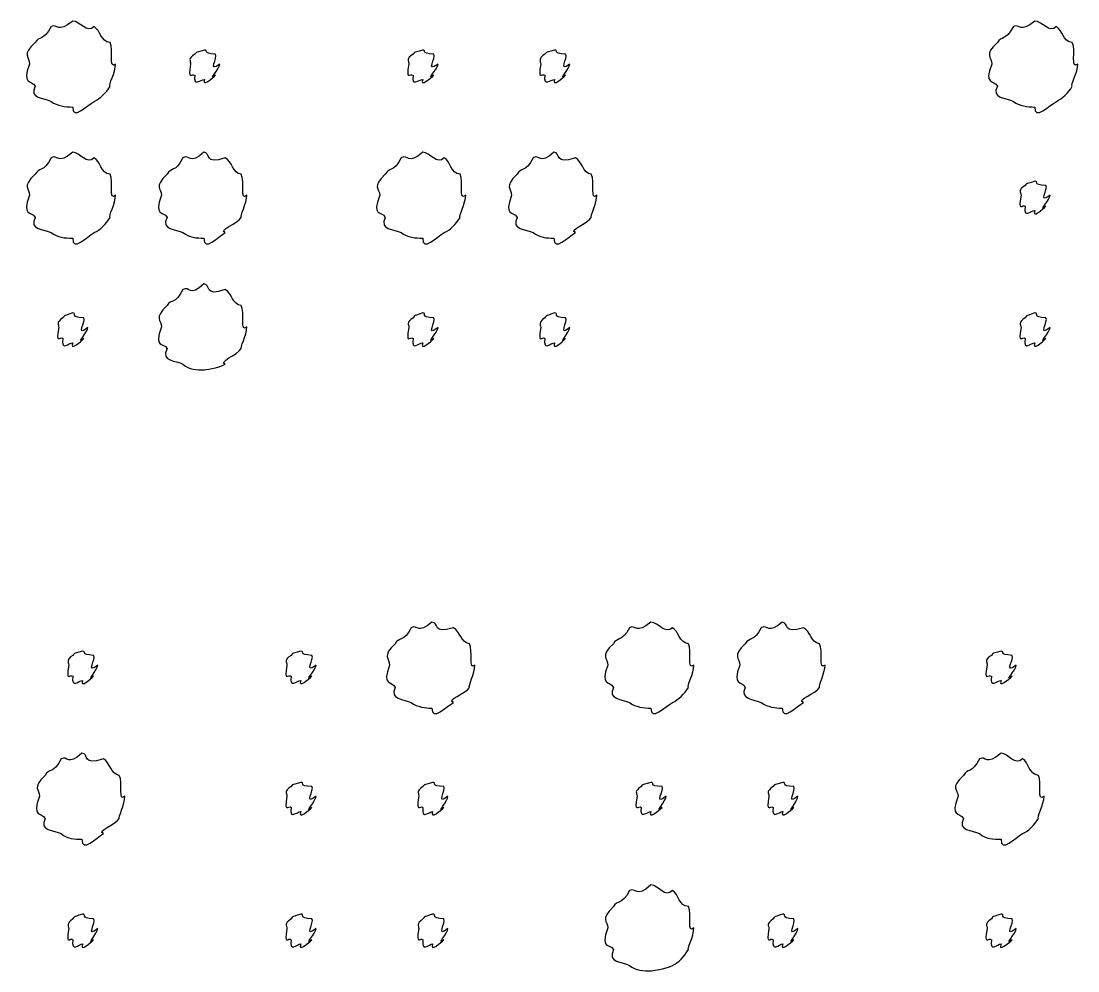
# Model space of a CAD drawing. Header units: millimetres. Extents: x -178 to -32, y 41 to 266.
# Drawn here: x -68.6 to -60.2, y 131.99 to 139.54 of the extents above; entities that cross this region are included whole.
import ezdxf

# ---------------------------------------------------------------- set-up
doc = ezdxf.new("R2010")
doc.units = ezdxf.units.MM
doc.layers.get('0').update_dxf_attribs({"linetype": 'CONTINUOUS'})

msp = doc.modelspace()

# ---------------------------------------------------------------- linework, layer by layer
at = {"color": 0}
for p, q in [((-68.193, 139.54), (-68.193, 139.54)), ((-60.5465, 139.54), (-60.5465, 139.54)), ((-67.146, 139.309), (-67.146, 139.309)), ((-65.411, 139.309), (-65.411, 139.309)), ((-64.3636, 139.309), (-64.3636, 139.309)), ((-68.193, 138.498), (-68.193, 138.498)), ((-67.1513, 138.498), (-67.1513, 138.498)), ((-65.411, 138.498), (-65.411, 138.498)), ((-64.3692, 138.498), (-64.3692, 138.498)), ((-60.5465, 138.267), (-60.5465, 138.267)), ((-67.1513, 137.451), (-67.1513, 137.451)), ((-68.193, 137.22), (-68.193, 137.22)), ((-65.411, 137.22), (-65.411, 137.22)), ((-64.3636, 137.22), (-64.3636, 137.22)), ((-60.5465, 137.22), (-60.5465, 137.22)), ((-65.338, 134.761), (-65.338, 134.761)), ((-63.5974, 134.761), (-63.5974, 134.761)), ((-62.5556, 134.761), (-62.5556, 134.761)), ((-68.1147, 134.53), (-68.1147, 134.53)), ((-66.3797, 134.53), (-66.3797, 134.53)), ((-60.815, 134.53), (-60.815, 134.53)), ((-68.12, 133.719), (-68.12, 133.719)), ((-60.815, 133.719), (-60.815, 133.719)), ((-66.3797, 133.488), (-66.3797, 133.488)), ((-65.3323, 133.488), (-65.3323, 133.488)), ((-63.5974, 133.488), (-63.5974, 133.488)), ((-62.55, 133.488), (-62.55, 133.488)), ((-63.5974, 132.672), (-63.5974, 132.672)), ((-68.1147, 132.441), (-68.1147, 132.441)), ((-66.3797, 132.441), (-66.3797, 132.441)), ((-65.3323, 132.441), (-65.3323, 132.441)), ((-62.55, 132.441), (-62.55, 132.441)), ((-60.815, 132.441), (-60.815, 132.441))]:
    msp.add_line(p, q, dxfattribs=at)
for points in [[(-68.3641, 139.496), (-68.4262, 139.38), (-68.4604, 139.424), (-68.4907, 139.369)], [(-68.193, 139.54), (-68.3158, 139.438), (-68.3091, 139.525), (-68.3641, 139.496)], [(-68.0223, 139.496), (-68.0801, 139.438), (-68.1337, 139.54), (-68.193, 139.54)], [(-67.8956, 139.369), (-67.9739, 139.38), (-67.97, 139.466), (-68.0223, 139.496)], [(-60.7173, 139.496), (-60.7794, 139.38), (-60.8136, 139.424), (-60.8439, 139.369)], [(-60.5465, 139.54), (-60.669, 139.438), (-60.6623, 139.525), (-60.7173, 139.496)], [(-60.3754, 139.496), (-60.4333, 139.438), (-60.4873, 139.54), (-60.5465, 139.54)], [(-60.2488, 139.369), (-60.3275, 139.38), (-60.3232, 139.466), (-60.3754, 139.496)], [(-68.4907, 139.369), (-68.6026, 139.27), (-68.5348, 139.256), (-68.5348, 139.198)], [(-67.8515, 139.198), (-67.9122, 139.151), (-67.8653, 139.314), (-67.8956, 139.369)], [(-60.8439, 139.369), (-60.9558, 139.27), (-60.888, 139.256), (-60.888, 139.198)], [(-60.2047, 139.198), (-60.2654, 139.151), (-60.2185, 139.314), (-60.2488, 139.369)], [(-67.2229, 139.276), (-67.2797, 139.24), (-67.256, 139.227), (-67.256, 139.198)], [(-67.146, 139.309), (-67.2356, 139.284), (-67.201, 139.297), (-67.2229, 139.276)], [(-67.0578, 139.276), (-67.1692, 139.284), (-67.1086, 139.309), (-67.146, 139.309)], [(-67.0246, 139.198), (-67.1251, 139.123), (-67.0355, 139.253), (-67.0578, 139.276)], [(-65.4879, 139.276), (-65.5486, 139.24), (-65.5211, 139.227), (-65.5211, 139.198)], [(-65.411, 139.309), (-65.5045, 139.284), (-65.466, 139.297), (-65.4879, 139.276)], [(-65.3228, 139.276), (-65.4385, 139.284), (-65.3736, 139.309), (-65.411, 139.309)], [(-65.2896, 139.198), (-65.3944, 139.123), (-65.3006, 139.253), (-65.3228, 139.276)], [(-64.4409, 139.276), (-64.4973, 139.24), (-64.4737, 139.227), (-64.4737, 139.198)], [(-64.3636, 139.309), (-64.4532, 139.284), (-64.4186, 139.297), (-64.4409, 139.276)], [(-64.2754, 139.276), (-64.3869, 139.284), (-64.3266, 139.309), (-64.3636, 139.309)], [(-64.2422, 139.198), (-64.3428, 139.123), (-64.2532, 139.253), (-64.2754, 139.276)], [(-68.5348, 139.198), (-68.6026, 139.03), (-68.5197, 139.077), (-68.4907, 139.022)], [(-67.8956, 139.022), (-67.9122, 139.03), (-67.8515, 139.135), (-67.8515, 139.198)], [(-67.256, 139.198), (-67.2797, 139.057), (-67.2451, 139.132), (-67.2229, 139.11)], [(-67.0578, 139.11), (-67.1251, 139.057), (-67.0246, 139.161), (-67.0246, 139.198)], [(-65.5211, 139.198), (-65.5486, 139.057), (-65.5101, 139.132), (-65.4879, 139.11)], [(-65.3228, 139.11), (-65.3944, 139.057), (-65.2896, 139.161), (-65.2896, 139.198)], [(-64.4737, 139.198), (-64.4973, 139.057), (-64.4627, 139.132), (-64.4409, 139.11)], [(-64.2754, 139.11), (-64.3428, 139.057), (-64.2422, 139.161), (-64.2422, 139.198)], [(-60.888, 139.198), (-60.9558, 139.03), (-60.8729, 139.077), (-60.8439, 139.022)], [(-60.2488, 139.022), (-60.2654, 139.03), (-60.2047, 139.135), (-60.2047, 139.198)], [(-67.2229, 139.11), (-67.2356, 139.012), (-67.1749, 139.077), (-67.146, 139.077)], [(-67.146, 139.077), (-67.1692, 139.012), (-67.0796, 139.088), (-67.0578, 139.11)], [(-65.4879, 139.11), (-65.5045, 139.012), (-65.4399, 139.077), (-65.411, 139.077)], [(-65.411, 139.077), (-65.4385, 139.012), (-65.3447, 139.088), (-65.3228, 139.11)], [(-64.4409, 139.11), (-64.4532, 139.012), (-64.3925, 139.077), (-64.3636, 139.077)], [(-64.3636, 139.077), (-64.3869, 139.012), (-64.2973, 139.088), (-64.2754, 139.11)], [(-68.4907, 139.022), (-68.5433, 138.924), (-68.4191, 138.93), (-68.3641, 138.901)], [(-68.0223, 138.901), (-67.9739, 138.924), (-67.9284, 138.97), (-67.8956, 139.022)], [(-60.8439, 139.022), (-60.8965, 138.924), (-60.7723, 138.93), (-60.7173, 138.901)], [(-60.3754, 138.901), (-60.3275, 138.924), (-60.282, 138.97), (-60.2488, 139.022)], [(-68.3641, 138.901), (-68.3158, 138.865), (-68.2512, 138.857), (-68.193, 138.857)], [(-68.193, 138.857), (-68.1986, 138.748), (-68.0773, 138.87), (-68.0223, 138.901)], [(-60.7173, 138.901), (-60.669, 138.865), (-60.6044, 138.857), (-60.5465, 138.857)], [(-60.5465, 138.857), (-60.5518, 138.748), (-60.4308, 138.87), (-60.3754, 138.901)], [(-68.193, 138.498), (-68.3158, 138.391), (-68.3091, 138.483), (-68.3641, 138.454)], [(-68.0223, 138.454), (-68.0801, 138.391), (-68.1337, 138.498), (-68.193, 138.498)], [(-67.1513, 138.498), (-67.2645, 138.391), (-67.2617, 138.483), (-67.3167, 138.454)], [(-66.9805, 138.454), (-67.1513, 138.391), (-67.092, 138.498), (-67.1513, 138.498)], [(-65.411, 138.498), (-65.5334, 138.391), (-65.5267, 138.483), (-65.5817, 138.454)], [(-65.2399, 138.454), (-65.2978, 138.391), (-65.3517, 138.498), (-65.411, 138.498)], [(-64.3692, 138.498), (-64.4821, 138.391), (-64.4793, 138.483), (-64.5343, 138.454)], [(-64.1981, 138.454), (-64.3692, 138.391), (-64.31, 138.498), (-64.3692, 138.498)], [(-68.3641, 138.454), (-68.4262, 138.333), (-68.4604, 138.38), (-68.4907, 138.322)], [(-67.8956, 138.322), (-67.9739, 138.333), (-67.97, 138.424), (-68.0223, 138.454)], [(-67.3167, 138.454), (-67.3746, 138.333), (-67.4134, 138.38), (-67.4433, 138.322)], [(-66.8539, 138.322), (-66.9226, 138.333), (-66.9255, 138.424), (-66.9805, 138.454)], [(-65.5817, 138.454), (-65.6438, 138.333), (-65.6784, 138.38), (-65.7084, 138.322)], [(-65.1133, 138.322), (-65.1919, 138.333), (-65.1877, 138.424), (-65.2399, 138.454)], [(-64.5343, 138.454), (-64.5922, 138.333), (-64.631, 138.38), (-64.6613, 138.322)], [(-64.0715, 138.322), (-64.1403, 138.333), (-64.1431, 138.424), (-64.1981, 138.454)], [(-68.4907, 138.322), (-68.6026, 138.219), (-68.5348, 138.212), (-68.5348, 138.157)], [(-67.8515, 138.157), (-67.9122, 138.102), (-67.8653, 138.267), (-67.8956, 138.322)], [(-67.4433, 138.322), (-67.5509, 138.219), (-67.4874, 138.212), (-67.4874, 138.157)], [(-66.8098, 138.157), (-66.8648, 138.102), (-66.8235, 138.267), (-66.8539, 138.322)], [(-65.7084, 138.322), (-65.8202, 138.219), (-65.7525, 138.212), (-65.7525, 138.157)], [(-65.0692, 138.157), (-65.1298, 138.102), (-65.0829, 138.267), (-65.1133, 138.322)], [(-64.6613, 138.322), (-64.7686, 138.219), (-64.7054, 138.212), (-64.7054, 138.157)], [(-64.0274, 138.157), (-64.0824, 138.102), (-64.0412, 138.267), (-64.0715, 138.322)], [(-60.6234, 138.234), (-60.6841, 138.193), (-60.6566, 138.186), (-60.6566, 138.157)], [(-60.5465, 138.267), (-60.64, 138.237), (-60.6016, 138.256), (-60.6234, 138.234)], [(-60.4584, 138.234), (-60.5741, 138.237), (-60.5092, 138.267), (-60.5465, 138.267)], [(-60.4252, 138.157), (-60.53, 138.075), (-60.4361, 138.212), (-60.4584, 138.234)], [(-68.5348, 138.157), (-68.6026, 137.983), (-68.5197, 138.035), (-68.4907, 137.98)], [(-67.8956, 137.98), (-67.9122, 137.983), (-67.8515, 138.093), (-67.8515, 138.157)], [(-67.4874, 138.157), (-67.5509, 137.983), (-67.4723, 138.035), (-67.4433, 137.98)], [(-66.8539, 137.98), (-66.8648, 137.983), (-66.8098, 138.093), (-66.8098, 138.157)], [(-65.7525, 138.157), (-65.8202, 137.983), (-65.7377, 138.035), (-65.7084, 137.98)], [(-65.1133, 137.98), (-65.1298, 137.983), (-65.0692, 138.093), (-65.0692, 138.157)], [(-64.7054, 138.157), (-64.7686, 137.983), (-64.6903, 138.035), (-64.6613, 137.98)], [(-64.0715, 137.98), (-64.0824, 137.983), (-64.0274, 138.093), (-64.0274, 138.157)], [(-60.6566, 138.157), (-60.6841, 138.009), (-60.6457, 138.091), (-60.6234, 138.068)], [(-60.4584, 138.068), (-60.53, 138.009), (-60.4252, 138.12), (-60.4252, 138.157)], [(-60.6234, 138.068), (-60.64, 137.965), (-60.5755, 138.035), (-60.5465, 138.035)], [(-60.5465, 138.035), (-60.5741, 137.965), (-60.4802, 138.047), (-60.4584, 138.068)], [(-68.4907, 137.98), (-68.5433, 137.877), (-68.4191, 137.888), (-68.3641, 137.859)], [(-68.0223, 137.859), (-67.9739, 137.877), (-67.9284, 137.928), (-67.8956, 137.98)], [(-67.4433, 137.98), (-67.4931, 137.877), (-67.3717, 137.888), (-67.3167, 137.859)], [(-66.9805, 137.859), (-67.0412, 137.877), (-66.8828, 137.928), (-66.8539, 137.98)], [(-65.7084, 137.98), (-65.761, 137.877), (-65.6368, 137.888), (-65.5817, 137.859)], [(-65.2399, 137.859), (-65.1919, 137.877), (-65.1464, 137.928), (-65.1133, 137.98)], [(-64.6613, 137.98), (-64.7107, 137.877), (-64.5897, 137.888), (-64.5343, 137.859)], [(-64.1981, 137.859), (-64.2588, 137.877), (-64.1004, 137.928), (-64.0715, 137.98)], [(-68.3641, 137.859), (-68.3158, 137.818), (-68.2512, 137.815), (-68.193, 137.815)], [(-68.193, 137.815), (-68.1986, 137.7), (-68.0773, 137.829), (-68.0223, 137.859)], [(-67.3167, 137.859), (-67.2645, 137.818), (-67.2066, 137.815), (-67.1513, 137.815)], [(-67.1513, 137.815), (-67.1513, 137.7), (-67.0355, 137.829), (-66.9805, 137.859)], [(-65.5817, 137.859), (-65.5334, 137.818), (-65.4689, 137.815), (-65.411, 137.815)], [(-65.411, 137.815), (-65.4163, 137.7), (-65.2953, 137.829), (-65.2399, 137.859)], [(-64.5343, 137.859), (-64.4821, 137.818), (-64.4243, 137.815), (-64.3692, 137.815)], [(-64.3692, 137.815), (-64.3692, 137.7), (-64.2532, 137.829), (-64.1981, 137.859)], [(-67.3167, 137.407), (-67.3746, 137.282), (-67.4134, 137.335), (-67.4433, 137.28)], [(-67.1513, 137.451), (-67.2645, 137.341), (-67.2617, 137.436), (-67.3167, 137.407)], [(-66.9805, 137.407), (-67.1513, 137.341), (-67.092, 137.451), (-67.1513, 137.451)], [(-66.8539, 137.28), (-66.9226, 137.282), (-66.9255, 137.377), (-66.9805, 137.407)], [(-67.4433, 137.28), (-67.5509, 137.171), (-67.4874, 137.167), (-67.4874, 137.109)], [(-66.8098, 137.109), (-66.8648, 137.054), (-66.8235, 137.225), (-66.8539, 137.28)], [(-68.2703, 137.181), (-68.3309, 137.138), (-68.3034, 137.133), (-68.3034, 137.104)], [(-68.193, 137.22), (-68.2868, 137.186), (-68.2484, 137.206), (-68.2703, 137.181)], [(-68.1048, 137.181), (-68.2209, 137.186), (-68.156, 137.22), (-68.193, 137.22)], [(-68.072, 137.104), (-68.1768, 137.021), (-68.0829, 137.159), (-68.1048, 137.181)], [(-65.4879, 137.181), (-65.5486, 137.138), (-65.5211, 137.133), (-65.5211, 137.104)], [(-65.411, 137.22), (-65.5045, 137.186), (-65.466, 137.206), (-65.4879, 137.181)], [(-65.3228, 137.181), (-65.4385, 137.186), (-65.3736, 137.22), (-65.411, 137.22)], [(-65.2896, 137.104), (-65.3944, 137.021), (-65.3006, 137.159), (-65.3228, 137.181)], [(-64.4409, 137.181), (-64.4973, 137.138), (-64.4737, 137.133), (-64.4737, 137.104)], [(-64.3636, 137.22), (-64.4532, 137.186), (-64.4186, 137.206), (-64.4409, 137.181)], [(-64.2754, 137.181), (-64.3869, 137.186), (-64.3266, 137.22), (-64.3636, 137.22)], [(-64.2422, 137.104), (-64.3428, 137.021), (-64.2532, 137.159), (-64.2754, 137.181)], [(-60.6234, 137.181), (-60.6841, 137.138), (-60.6566, 137.133), (-60.6566, 137.104)], [(-60.5465, 137.22), (-60.64, 137.186), (-60.6016, 137.206), (-60.6234, 137.181)], [(-60.4584, 137.181), (-60.5741, 137.186), (-60.5092, 137.22), (-60.5465, 137.22)], [(-60.4252, 137.104), (-60.53, 137.021), (-60.4361, 137.159), (-60.4584, 137.181)], [(-68.3034, 137.104), (-68.3309, 136.958), (-68.2925, 137.04), (-68.2703, 137.016)], [(-68.1048, 137.016), (-68.1768, 136.958), (-68.072, 137.071), (-68.072, 137.104)], [(-67.4874, 137.109), (-67.5509, 136.933), (-67.4723, 136.989), (-67.4433, 136.938)], [(-66.8539, 136.938), (-66.8648, 136.933), (-66.8098, 137.046), (-66.8098, 137.109)], [(-65.5211, 137.104), (-65.5486, 136.958), (-65.5101, 137.04), (-65.4879, 137.016)], [(-65.3228, 137.016), (-65.3944, 136.958), (-65.2896, 137.071), (-65.2896, 137.104)], [(-64.4737, 137.104), (-64.4973, 136.958), (-64.4627, 137.04), (-64.4409, 137.016)], [(-64.2754, 137.016), (-64.3428, 136.958), (-64.2422, 137.071), (-64.2422, 137.104)], [(-60.6566, 137.104), (-60.6841, 136.958), (-60.6457, 137.04), (-60.6234, 137.016)], [(-60.4584, 137.016), (-60.53, 136.958), (-60.4252, 137.071), (-60.4252, 137.104)], [(-68.2703, 137.016), (-68.2868, 136.911), (-68.2219, 136.983), (-68.193, 136.983)], [(-68.193, 136.983), (-68.2209, 136.911), (-68.127, 136.993), (-68.1048, 137.016)], [(-65.4879, 137.016), (-65.5045, 136.911), (-65.4399, 136.983), (-65.411, 136.983)], [(-65.411, 136.983), (-65.4385, 136.911), (-65.3447, 136.993), (-65.3228, 137.016)], [(-64.4409, 137.016), (-64.4532, 136.911), (-64.3925, 136.983), (-64.3636, 136.983)], [(-64.3636, 136.983), (-64.3869, 136.911), (-64.2973, 136.993), (-64.2754, 137.016)], [(-60.6234, 137.016), (-60.64, 136.911), (-60.5755, 136.983), (-60.5465, 136.983)], [(-60.5465, 136.983), (-60.5741, 136.911), (-60.4802, 136.993), (-60.4584, 137.016)], [(-67.4433, 136.938), (-67.4931, 136.829), (-67.3717, 136.845), (-67.3167, 136.812)], [(-66.9805, 136.812), (-67.0412, 136.829), (-66.8828, 136.886), (-66.8539, 136.938)], [(-67.3167, 136.812), (-67.2645, 136.768), (-67.2066, 136.768), (-67.1513, 136.768)], [(-67.1513, 136.768), (-67.1513, 136.768), (-67.0355, 136.781), (-66.9805, 136.812)], [(-65.5031, 134.717), (-65.5613, 134.601), (-65.5997, 134.645), (-65.6301, 134.59)], [(-65.338, 134.761), (-65.4509, 134.659), (-65.448, 134.746), (-65.5031, 134.717)], [(-65.1669, 134.717), (-65.338, 134.659), (-65.2787, 134.761), (-65.338, 134.761)], [(-65.0402, 134.59), (-65.109, 134.601), (-65.1118, 134.687), (-65.1669, 134.717)], [(-63.7681, 134.717), (-63.8302, 134.601), (-63.8648, 134.645), (-63.8951, 134.59)], [(-63.5974, 134.761), (-63.7201, 134.659), (-63.7131, 134.746), (-63.7681, 134.717)], [(-63.4266, 134.717), (-63.4845, 134.659), (-63.5381, 134.761), (-63.5974, 134.761)], [(-63.2996, 134.59), (-63.3783, 134.601), (-63.3741, 134.687), (-63.4266, 134.717)], [(-62.7211, 134.717), (-62.7789, 134.601), (-62.8174, 134.645), (-62.8477, 134.59)], [(-62.5556, 134.761), (-62.6685, 134.659), (-62.6657, 134.746), (-62.7211, 134.717)], [(-62.3849, 134.717), (-62.5556, 134.659), (-62.4963, 134.761), (-62.5556, 134.761)], [(-62.2579, 134.59), (-62.327, 134.601), (-62.3295, 134.687), (-62.3849, 134.717)], [(-65.6301, 134.59), (-65.7377, 134.491), (-65.6742, 134.477), (-65.6742, 134.419)], [(-64.9961, 134.419), (-65.0512, 134.372), (-65.0099, 134.535), (-65.0402, 134.59)], [(-63.8951, 134.59), (-64.0066, 134.491), (-63.9392, 134.477), (-63.9392, 134.419)], [(-63.2555, 134.419), (-63.3162, 134.372), (-63.2693, 134.535), (-63.2996, 134.59)], [(-62.8477, 134.59), (-62.9553, 134.491), (-62.8918, 134.477), (-62.8918, 134.419)], [(-62.2138, 134.419), (-62.2688, 134.372), (-62.2275, 134.535), (-62.2579, 134.59)], [(-68.1919, 134.497), (-68.2484, 134.461), (-68.2248, 134.448), (-68.2248, 134.419)], [(-68.1147, 134.53), (-68.2043, 134.505), (-68.1697, 134.519), (-68.1919, 134.497)], [(-68.0265, 134.497), (-68.138, 134.505), (-68.0773, 134.53), (-68.1147, 134.53)], [(-67.9933, 134.419), (-68.0939, 134.343), (-68.0043, 134.475), (-68.0265, 134.497)], [(-66.457, 134.497), (-66.5173, 134.461), (-66.4898, 134.448), (-66.4898, 134.419)], [(-66.3797, 134.53), (-66.4732, 134.505), (-66.4348, 134.519), (-66.457, 134.497)], [(-66.2915, 134.497), (-66.4072, 134.505), (-66.3423, 134.53), (-66.3797, 134.53)], [(-66.2584, 134.419), (-66.3631, 134.343), (-66.2693, 134.475), (-66.2915, 134.497)], [(-60.8923, 134.497), (-60.9529, 134.461), (-60.9254, 134.448), (-60.9254, 134.419)], [(-60.815, 134.53), (-60.9088, 134.505), (-60.8704, 134.519), (-60.8923, 134.497)], [(-60.7268, 134.497), (-60.8429, 134.505), (-60.778, 134.53), (-60.815, 134.53)], [(-60.694, 134.419), (-60.7988, 134.343), (-60.7049, 134.475), (-60.7268, 134.497)], [(-68.2248, 134.419), (-68.2484, 134.277), (-68.2138, 134.353), (-68.1919, 134.331)], [(-68.0265, 134.331), (-68.0939, 134.277), (-67.9933, 134.382), (-67.9933, 134.419)], [(-66.4898, 134.419), (-66.5173, 134.277), (-66.4789, 134.353), (-66.457, 134.331)], [(-66.2915, 134.331), (-66.3631, 134.277), (-66.2584, 134.382), (-66.2584, 134.419)], [(-65.6742, 134.419), (-65.7377, 134.251), (-65.659, 134.298), (-65.6301, 134.243)], [(-65.0402, 134.243), (-65.0512, 134.251), (-64.9961, 134.356), (-64.9961, 134.419)], [(-63.9392, 134.419), (-64.0066, 134.251), (-63.924, 134.298), (-63.8951, 134.243)], [(-63.2996, 134.243), (-63.3162, 134.251), (-63.2555, 134.356), (-63.2555, 134.419)], [(-62.8918, 134.419), (-62.9553, 134.251), (-62.8766, 134.298), (-62.8477, 134.243)], [(-62.2579, 134.243), (-62.2688, 134.251), (-62.2138, 134.356), (-62.2138, 134.419)], [(-60.9254, 134.419), (-60.9529, 134.277), (-60.9145, 134.353), (-60.8923, 134.331)], [(-60.7268, 134.331), (-60.7988, 134.277), (-60.694, 134.382), (-60.694, 134.419)], [(-68.1919, 134.331), (-68.2043, 134.233), (-68.1436, 134.298), (-68.1147, 134.298)], [(-68.1147, 134.298), (-68.138, 134.233), (-68.0484, 134.309), (-68.0265, 134.331)], [(-66.457, 134.331), (-66.4732, 134.233), (-66.4087, 134.298), (-66.3797, 134.298)], [(-66.3797, 134.298), (-66.4072, 134.233), (-66.3134, 134.309), (-66.2915, 134.331)], [(-60.8923, 134.331), (-60.9088, 134.233), (-60.8439, 134.298), (-60.815, 134.298)], [(-60.815, 134.298), (-60.8429, 134.233), (-60.749, 134.309), (-60.7268, 134.331)], [(-65.6301, 134.243), (-65.6795, 134.145), (-65.5585, 134.151), (-65.5031, 134.122)], [(-65.1669, 134.122), (-65.2276, 134.145), (-65.0692, 134.191), (-65.0402, 134.243)], [(-63.8951, 134.243), (-63.9473, 134.145), (-63.8235, 134.151), (-63.7681, 134.122)], [(-63.4266, 134.122), (-63.3783, 134.145), (-63.3328, 134.191), (-63.2996, 134.243)], [(-62.8477, 134.243), (-62.8975, 134.145), (-62.7761, 134.151), (-62.7211, 134.122)], [(-62.3849, 134.122), (-62.4452, 134.145), (-62.2868, 134.191), (-62.2579, 134.243)], [(-65.5031, 134.122), (-65.4509, 134.086), (-65.393, 134.078), (-65.338, 134.078)], [(-65.338, 134.078), (-65.338, 133.969), (-65.2223, 134.092), (-65.1669, 134.122)], [(-63.7681, 134.122), (-63.7201, 134.086), (-63.6552, 134.078), (-63.5974, 134.078)], [(-63.5974, 134.078), (-63.603, 133.969), (-63.4817, 134.092), (-63.4266, 134.122)], [(-62.7211, 134.122), (-62.6685, 134.086), (-62.6106, 134.078), (-62.5556, 134.078)], [(-62.5556, 134.078), (-62.5556, 133.969), (-62.4399, 134.092), (-62.3849, 134.122)], [(-68.12, 133.719), (-68.2332, 133.612), (-68.2304, 133.704), (-68.2854, 133.675)], [(-67.9492, 133.675), (-68.12, 133.612), (-68.0607, 133.719), (-68.12, 133.719)], [(-60.815, 133.719), (-60.9378, 133.612), (-60.9311, 133.704), (-60.9861, 133.675)], [(-60.6443, 133.675), (-60.7021, 133.612), (-60.7557, 133.719), (-60.815, 133.719)], [(-68.2854, 133.675), (-68.3433, 133.554), (-68.3821, 133.601), (-68.4124, 133.543)], [(-67.8226, 133.543), (-67.8914, 133.554), (-67.8942, 133.645), (-67.9492, 133.675)], [(-60.9861, 133.675), (-61.0482, 133.554), (-61.0824, 133.601), (-61.1128, 133.543)], [(-60.5176, 133.543), (-60.5959, 133.554), (-60.5921, 133.645), (-60.6443, 133.675)], [(-68.4124, 133.543), (-68.5197, 133.44), (-68.4565, 133.433), (-68.4565, 133.378)], [(-67.7785, 133.378), (-67.8335, 133.322), (-67.7923, 133.488), (-67.8226, 133.543)], [(-61.1128, 133.543), (-61.2246, 133.44), (-61.1569, 133.433), (-61.1569, 133.378)], [(-60.4735, 133.378), (-60.5342, 133.322), (-60.4873, 133.488), (-60.5176, 133.543)], [(-66.457, 133.455), (-66.5173, 133.413), (-66.4898, 133.406), (-66.4898, 133.378)], [(-66.3797, 133.488), (-66.4732, 133.458), (-66.4348, 133.477), (-66.457, 133.455)], [(-66.2915, 133.455), (-66.4072, 133.458), (-66.3423, 133.488), (-66.3797, 133.488)], [(-66.2584, 133.378), (-66.3631, 133.296), (-66.2693, 133.433), (-66.2915, 133.455)], [(-65.4096, 133.455), (-65.466, 133.413), (-65.4427, 133.406), (-65.4427, 133.378)], [(-65.3323, 133.488), (-65.4219, 133.458), (-65.3874, 133.477), (-65.4096, 133.455)], [(-65.2441, 133.455), (-65.3556, 133.458), (-65.2953, 133.488), (-65.3323, 133.488)], [(-65.211, 133.378), (-65.3115, 133.296), (-65.2223, 133.433), (-65.2441, 133.455)], [(-63.6746, 133.455), (-63.7353, 133.413), (-63.7078, 133.406), (-63.7078, 133.378)], [(-63.5974, 133.488), (-63.6912, 133.458), (-63.6524, 133.477), (-63.6746, 133.455)], [(-63.5092, 133.455), (-63.6249, 133.458), (-63.5603, 133.488), (-63.5974, 133.488)], [(-63.476, 133.378), (-63.5808, 133.296), (-63.4873, 133.433), (-63.5092, 133.455)], [(-62.6272, 133.455), (-62.6837, 133.413), (-62.6604, 133.406), (-62.6604, 133.378)], [(-62.55, 133.488), (-62.6396, 133.458), (-62.6054, 133.477), (-62.6272, 133.455)], [(-62.4618, 133.455), (-62.5736, 133.458), (-62.5129, 133.488), (-62.55, 133.488)], [(-62.429, 133.378), (-62.5295, 133.296), (-62.4399, 133.433), (-62.4618, 133.455)], [(-68.4565, 133.378), (-68.5197, 133.204), (-68.4414, 133.256), (-68.4124, 133.201)], [(-67.8226, 133.201), (-67.8335, 133.204), (-67.7785, 133.314), (-67.7785, 133.378)], [(-66.4898, 133.378), (-66.5173, 133.23), (-66.4789, 133.312), (-66.457, 133.289)], [(-66.2915, 133.289), (-66.3631, 133.23), (-66.2584, 133.34), (-66.2584, 133.378)], [(-65.4427, 133.378), (-65.466, 133.23), (-65.4315, 133.312), (-65.4096, 133.289)], [(-65.2441, 133.289), (-65.3115, 133.23), (-65.211, 133.34), (-65.211, 133.378)], [(-63.7078, 133.378), (-63.7353, 133.23), (-63.6965, 133.312), (-63.6746, 133.289)], [(-63.5092, 133.289), (-63.5808, 133.23), (-63.476, 133.34), (-63.476, 133.378)], [(-62.6604, 133.378), (-62.6837, 133.23), (-62.6495, 133.312), (-62.6272, 133.289)], [(-62.4618, 133.289), (-62.5295, 133.23), (-62.429, 133.34), (-62.429, 133.378)], [(-61.1569, 133.378), (-61.2246, 133.204), (-61.1417, 133.256), (-61.1128, 133.201)], [(-60.5176, 133.201), (-60.5342, 133.204), (-60.4735, 133.314), (-60.4735, 133.378)], [(-66.457, 133.289), (-66.4732, 133.186), (-66.4087, 133.256), (-66.3797, 133.256)], [(-66.3797, 133.256), (-66.4072, 133.186), (-66.3134, 133.267), (-66.2915, 133.289)], [(-65.4096, 133.289), (-65.4219, 133.186), (-65.3613, 133.256), (-65.3323, 133.256)], [(-65.3323, 133.256), (-65.3556, 133.186), (-65.2664, 133.267), (-65.2441, 133.289)], [(-63.6746, 133.289), (-63.6912, 133.186), (-63.6263, 133.256), (-63.5974, 133.256)], [(-63.5974, 133.256), (-63.6249, 133.186), (-63.5314, 133.267), (-63.5092, 133.289)], [(-62.6272, 133.289), (-62.6396, 133.186), (-62.5789, 133.256), (-62.55, 133.256)], [(-62.55, 133.256), (-62.5736, 133.186), (-62.484, 133.267), (-62.4618, 133.289)], [(-68.4124, 133.201), (-68.4618, 133.098), (-68.3405, 133.109), (-68.2854, 133.08)], [(-67.9492, 133.08), (-68.0099, 133.098), (-67.8515, 133.149), (-67.8226, 133.201)], [(-61.1128, 133.201), (-61.1653, 133.098), (-61.0411, 133.109), (-60.9861, 133.08)], [(-60.6443, 133.08), (-60.5959, 133.098), (-60.5504, 133.149), (-60.5176, 133.201)], [(-68.2854, 133.08), (-68.2332, 133.038), (-68.1754, 133.036), (-68.12, 133.036)], [(-68.12, 133.036), (-68.12, 132.921), (-68.0043, 133.049), (-67.9492, 133.08)], [(-60.9861, 133.08), (-60.9378, 133.038), (-60.8729, 133.036), (-60.815, 133.036)], [(-60.815, 133.036), (-60.8207, 132.921), (-60.6993, 133.049), (-60.6443, 133.08)], [(-63.7681, 132.628), (-63.8302, 132.503), (-63.8648, 132.556), (-63.8951, 132.501)], [(-63.5974, 132.672), (-63.7201, 132.562), (-63.7131, 132.657), (-63.7681, 132.628)], [(-63.4266, 132.628), (-63.4845, 132.562), (-63.5381, 132.672), (-63.5974, 132.672)], [(-63.2996, 132.501), (-63.3783, 132.503), (-63.3741, 132.598), (-63.4266, 132.628)], [(-68.1147, 132.441), (-68.2043, 132.407), (-68.1697, 132.427), (-68.1919, 132.402)], [(-68.0265, 132.402), (-68.138, 132.407), (-68.0773, 132.441), (-68.1147, 132.441)], [(-66.3797, 132.441), (-66.4732, 132.407), (-66.4348, 132.427), (-66.457, 132.402)], [(-66.2915, 132.402), (-66.4072, 132.407), (-66.3423, 132.441), (-66.3797, 132.441)], [(-65.3323, 132.441), (-65.4219, 132.407), (-65.3874, 132.427), (-65.4096, 132.402)], [(-65.2441, 132.402), (-65.3556, 132.407), (-65.2953, 132.441), (-65.3323, 132.441)], [(-63.8951, 132.501), (-64.0066, 132.392), (-63.9392, 132.388), (-63.9392, 132.33)], [(-63.2555, 132.33), (-63.3162, 132.275), (-63.2693, 132.446), (-63.2996, 132.501)], [(-62.55, 132.441), (-62.6396, 132.407), (-62.6054, 132.427), (-62.6272, 132.402)], [(-62.4618, 132.402), (-62.5736, 132.407), (-62.5129, 132.441), (-62.55, 132.441)], [(-60.815, 132.441), (-60.9088, 132.407), (-60.8704, 132.427), (-60.8923, 132.402)], [(-60.7268, 132.402), (-60.8429, 132.407), (-60.778, 132.441), (-60.815, 132.441)], [(-68.1919, 132.402), (-68.2484, 132.359), (-68.2248, 132.354), (-68.2248, 132.325)], [(-67.9933, 132.325), (-68.0939, 132.242), (-68.0043, 132.38), (-68.0265, 132.402)], [(-66.457, 132.402), (-66.5173, 132.359), (-66.4898, 132.354), (-66.4898, 132.325)], [(-66.2584, 132.325), (-66.3631, 132.242), (-66.2693, 132.38), (-66.2915, 132.402)], [(-65.4096, 132.402), (-65.466, 132.359), (-65.4427, 132.354), (-65.4427, 132.325)], [(-65.211, 132.325), (-65.3115, 132.242), (-65.2223, 132.38), (-65.2441, 132.402)], [(-62.6272, 132.402), (-62.6837, 132.359), (-62.6604, 132.354), (-62.6604, 132.325)], [(-62.429, 132.325), (-62.5295, 132.242), (-62.4399, 132.38), (-62.4618, 132.402)], [(-60.8923, 132.402), (-60.9529, 132.359), (-60.9254, 132.354), (-60.9254, 132.325)], [(-60.694, 132.325), (-60.7988, 132.242), (-60.7049, 132.38), (-60.7268, 132.402)], [(-68.2248, 132.325), (-68.2484, 132.179), (-68.2138, 132.261), (-68.1919, 132.237)], [(-68.0265, 132.237), (-68.0939, 132.179), (-67.9933, 132.292), (-67.9933, 132.325)], [(-66.4898, 132.325), (-66.5173, 132.179), (-66.4789, 132.261), (-66.457, 132.237)], [(-66.2915, 132.237), (-66.3631, 132.179), (-66.2584, 132.292), (-66.2584, 132.325)], [(-65.4427, 132.325), (-65.466, 132.179), (-65.4315, 132.261), (-65.4096, 132.237)], [(-65.2441, 132.237), (-65.3115, 132.179), (-65.211, 132.292), (-65.211, 132.325)], [(-63.9392, 132.33), (-64.0066, 132.154), (-63.924, 132.211), (-63.8951, 132.159)], [(-63.2996, 132.159), (-63.3162, 132.154), (-63.2555, 132.267), (-63.2555, 132.33)], [(-62.6604, 132.325), (-62.6837, 132.179), (-62.6495, 132.261), (-62.6272, 132.237)], [(-62.4618, 132.237), (-62.5295, 132.179), (-62.429, 132.292), (-62.429, 132.325)], [(-60.9254, 132.325), (-60.9529, 132.179), (-60.9145, 132.261), (-60.8923, 132.237)], [(-60.7268, 132.237), (-60.7988, 132.179), (-60.694, 132.292), (-60.694, 132.325)], [(-68.1919, 132.237), (-68.2043, 132.132), (-68.1436, 132.203), (-68.1147, 132.203)], [(-68.1147, 132.203), (-68.138, 132.132), (-68.0484, 132.214), (-68.0265, 132.237)], [(-66.457, 132.237), (-66.4732, 132.132), (-66.4087, 132.203), (-66.3797, 132.203)], [(-66.3797, 132.203), (-66.4072, 132.132), (-66.3134, 132.214), (-66.2915, 132.237)], [(-65.4096, 132.237), (-65.4219, 132.132), (-65.3613, 132.203), (-65.3323, 132.203)], [(-65.3323, 132.203), (-65.3556, 132.132), (-65.2664, 132.214), (-65.2441, 132.237)], [(-62.6272, 132.237), (-62.6396, 132.132), (-62.5789, 132.203), (-62.55, 132.203)], [(-62.55, 132.203), (-62.5736, 132.132), (-62.484, 132.214), (-62.4618, 132.237)], [(-60.8923, 132.237), (-60.9088, 132.132), (-60.8439, 132.203), (-60.815, 132.203)], [(-60.815, 132.203), (-60.8429, 132.132), (-60.749, 132.214), (-60.7268, 132.237)], [(-63.8951, 132.159), (-63.9473, 132.05), (-63.8235, 132.066), (-63.7681, 132.033)], [(-63.4266, 132.033), (-63.3783, 132.05), (-63.3328, 132.107), (-63.2996, 132.159)], [(-63.7681, 132.033), (-63.7201, 131.989), (-63.6552, 131.989), (-63.5974, 131.989)], [(-63.5974, 131.989), (-63.603, 131.989), (-63.4817, 132.002), (-63.4266, 132.033)]]:
    msp.add_open_spline(points, degree=3, dxfattribs=at)

doc.saveas('drawing.dxf')
